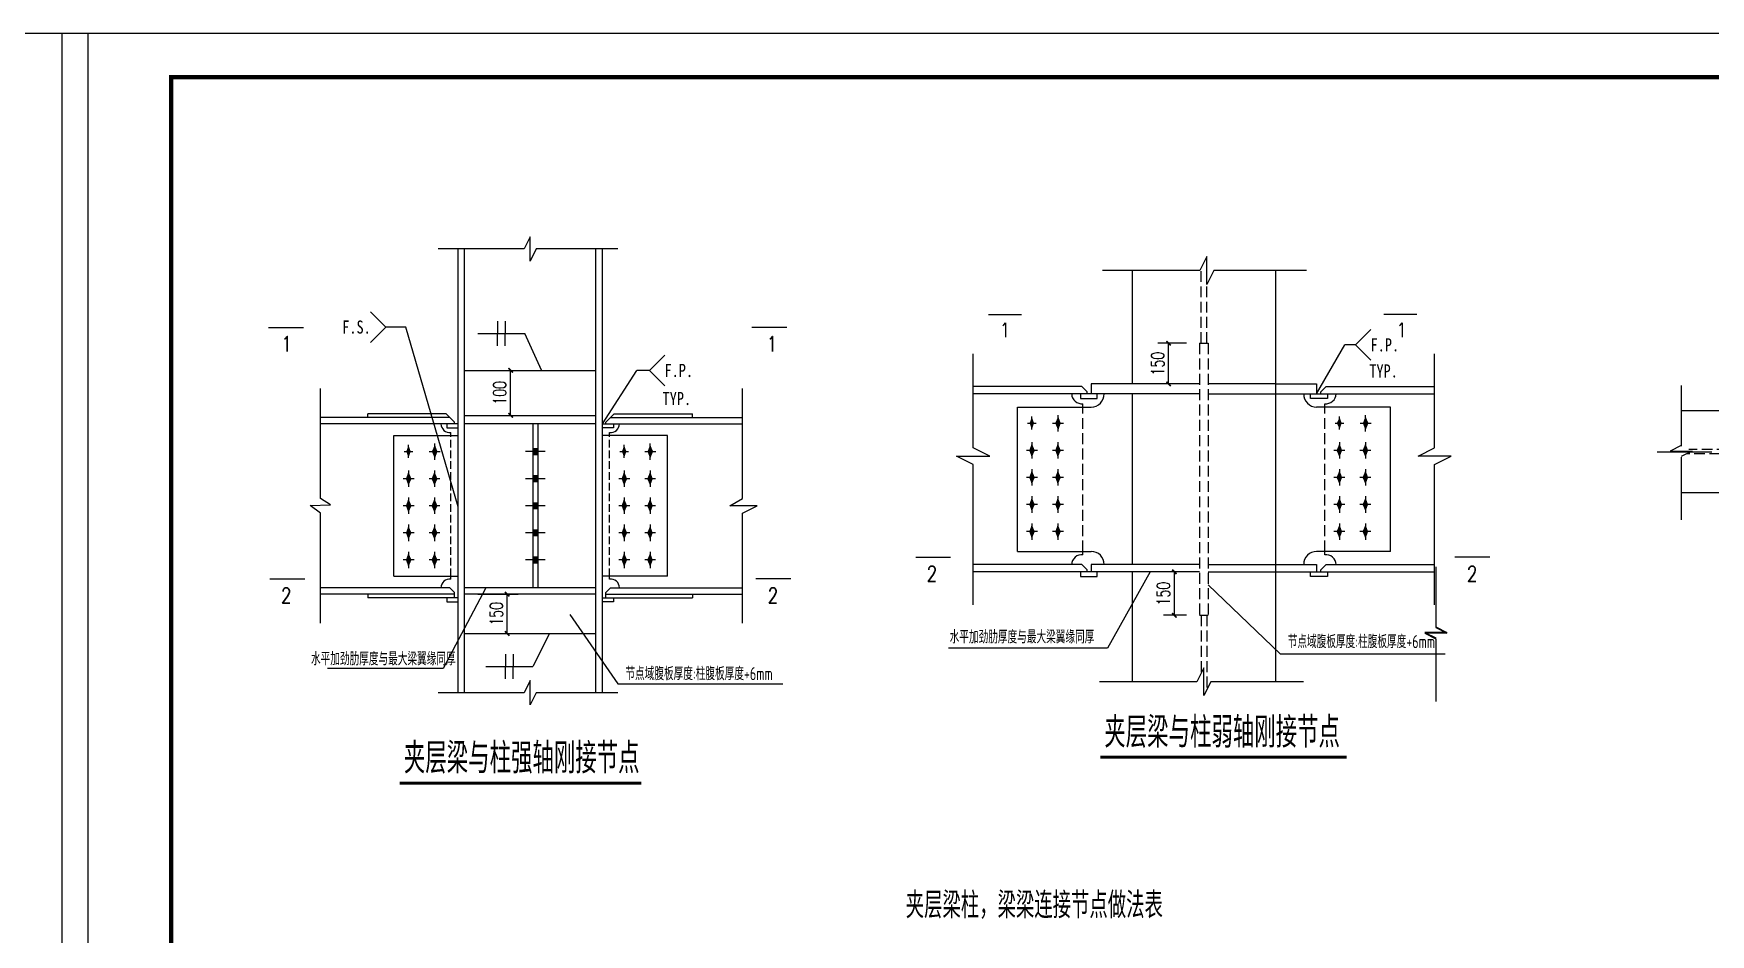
# Model space of a CAD drawing. Extents: x -32169 to 443031, y -120117 to 204739.
# Drawn here: x 382981 to 421327, y 7890 to 28483 of the extents above; entities that cross this region are included whole.
import ezdxf
from ezdxf.enums import TextEntityAlignment as Align

# ---------------------------------------------------------------- set-up
doc = ezdxf.new("R2010")
doc.units = 0
doc.header["$LTSCALE"] = 1000
for name, pattern in [('CENTER', [2, 1.25, -0.25, 0.25, -0.25]), ('CONTINOUS', [0]), ('DASH', [0.35, 0.25, -0.1])]:
    doc.linetypes.add(name, pattern=pattern)
doc.layers.get('0').update_dxf_attribs({"linetype": 'CONTINUOUS'})
doc.layers.get('Defpoints').update_dxf_attribs({"linetype": 'CONTINUOUS'})
for name, color, linetype in [('cen', 1, 'CENTER'), ('DIM', 3, 'CONTINUOUS'), ('DIM_SYMB', 3, 'CONTINOUS'), ('hide', 30, 'DASH'), ('note', 2, 'CONTINUOUS'), ('NUM', 7, 'CONTINUOUS'), ('objs', 7, 'CONTINUOUS'), ('PUB_DIM', 3, 'CONTINUOUS'), ('PUB_TEXT', 7, 'CONTINUOUS'), ('PUB_TITLE', 3, 'CONTINUOUS'), ('screw', 253, 'CONTINUOUS'), ('TEXT', 7, 'CONTINUOUS')]:
    doc.layers.add(name, color=color, linetype=linetype)
doc.styles.add('_TCH_DIM_T3', font='SIMPLEX', dxfattribs={"width": 0.705882, "bigfont": 'GBCBIG'})
doc.styles.add('COMPLEX', font='COMPLEX')
doc.styles.add('TSSD_Dimension', font='Tssdeng.shx', dxfattribs={"width": 0.7, "bigfont": 'hztxt.shx'})
doc.styles.add('TSSD_Norm', font='tssdeng.shx', dxfattribs={"bigfont": 'hztxt.shx'})
doc.dimstyles.new('_TCH_ARCH&&100', dxfattribs={"dimtxt": 297.5, "dimasz": 100, "dimexe": 250, "dimexo": 300, "dimgap": 100, "dimtad": 1, "dimdec": 0, "dimzin": 0, "dimdsep": 46, "dimtxsty": '_TCH_DIM_T3', "dimblk": 'ARCHTICK', "dimcen": 0.09, "dimclrt": 7, "dimazin": 2, "dimtfac": 1, "dimtdec": 0, "dimtix": 1, "dimtmove": 2, "dimatfit": 3, "dimfxl": 1, "dimtolj": 1, "dimtzin": 0, "dimarcsym": 0})
doc.dimstyles.get("Standard").update_dxf_attribs({"dimtxt": 0.18, "dimasz": 0.18, "dimexe": 0.18, "dimexo": 0.0625, "dimgap": 0.09, "dimtad": 0, "dimtih": 1, "dimtoh": 1, "dimdec": 4, "dimzin": 0, "dimdsep": 46, "dimtxsty": 'Standard', "dimcen": 0.09, "dimadec": 0, "dimazin": 0, "dimtfac": 1, "dimtdec": 4, "dimtofl": 0, "dimtmove": 0, "dimatfit": 3, "dimfxl": 1, "dimtolj": 1, "dimtzin": 0, "dimarcsym": 0})
doc.dimstyles.new('STANDARD$7', dxfattribs={"dimscale": 0, "dimtxt": 8000, "dimasz": 2000, "dimexe": 500, "dimexo": 300, "dimgap": 300, "dimtad": 1, "dimdec": 0, "dimzin": 3, "dimdsep": 46, "dimtxsty": 'Standard', "dimcen": 0.09375, "dimadec": 0, "dimazin": 0, "dimtfac": 1, "dimtdec": 0, "dimtix": 1, "dimtmove": 2, "dimatfit": 3, "dimfxl": 1, "dimtolj": 1, "dimtzin": 0, "dimarcsym": 0})

# ---------------------------------------------------------------- blocks, each defined once
blk = doc.blocks.new('section1a')
at = {"color": 40}
blk.add_line((-8, 0), (0, 0), dxfattribs=at)
at = {"layer": 'note', "color": 2, "style": 'COMPLEX', "width": 0.8}
blk.add_attdef('SECTION_NUMBER', text='', height=3.5, dxfattribs=at).set_placement((-7.55, -3.81), align=Align.MIDDLE)
blk = doc.blocks.new('weld_note6')
at = {"layer": 'DIM'}
for q in [(3.5, 3.5), (3.5, -3.5)]:
    blk.add_line((0, 0), q, dxfattribs=at)
at = {"layer": 'note', "color": 2, "width": 0.8}
blk.add_attdef('NOTE', text='', height=3, dxfattribs=at).set_placement((6.72, 0), align=Align.MIDDLE)
blk = doc.blocks.new('hsb')
h = blk.add_hatch(color=256)
h.paths.add_polyline_path([(50, 0), (0, 125), (-50, 0), (0, -125)])
edge = h.paths.add_edge_path()
edge.add_line((-125, 0), (125, 0))
for p, q in [((0, 125), (-50, 0)), ((-50, 0), (0, -125)), ((50, 0), (0, 125)), ((0, -125), (50, 0))]:
    blk.add_line(p, q)
at = {"layer": 'cen'}
for p, q in [((-125, 0), (125, 0)), ((0, -187.5), (0, 187.5))]:
    blk.add_line(p, q, dxfattribs=at)
blk = doc.blocks.new('weld_note5')
at = {"layer": 'DIM'}
for q in [(-3.5, 3.5), (-3.5, -3.5)]:
    blk.add_line((0, 0), q, dxfattribs=at)
at = {"layer": 'note', "color": 2, "width": 0.8}
blk.add_attdef('NOTE', text='', height=3, dxfattribs=at).set_placement((-6.72, 0), align=Align.MIDDLE)
blk = doc.blocks.new('weld6')
at = {"layer": 'DIM'}
for p, q in [((0, 0), (13.39, 0)), ((5.6, 3.5), (5.6, 0)), ((5.6, -3.5), (5.6, 0)), ((7.79, 3.5), (7.79, 0)), ((7.79, -3.5), (7.79, 0))]:
    blk.add_line(p, q, dxfattribs=at)
blk = doc.blocks.new('_ArchTick')
at = {"color": 0, "linetype": 'ByBlock', "const_width": 0.4}
blk.add_lwpolyline([(-0.5, -0.5), (0.5, 0.5)], dxfattribs=at)
blk = doc.blocks.new('*D1271')
at = {"layer": 'Defpoints', "color": 0}
for p in [(392837, 15668), (393811, 15668), (392837, 14770)]:
    blk.add_point(p, dxfattribs=at)
at = {"layer": 'PUB_DIM', "color": 0, "lineweight": -2}
for p, q in [((393137, 15668), (394061, 15668)), ((393811, 14770), (393811, 15668)), ((393137, 14770), (394061, 14770))]:
    blk.add_line(p, q, dxfattribs=at)
at = {"layer": 'PUB_DIM', "color": 0, "lineweight": -2, "xscale": 100, "yscale": 100, "zscale": 100}
for p, rotation in [((393811, 15668), 90), ((393811, 14770), 270)]:
    blk.add_blockref('_ArchTick', p, dxfattribs=dict(at, rotation=rotation))
at = {"layer": 'PUB_DIM', "color": 7, "insert": (393563, 15219), "char_height": 297.5, "attachment_point": 5, "rotation": 90, "style": '_TCH_DIM_T3'}
blk.add_mtext('\\A1;150', dxfattribs=at)
blk = doc.blocks.new('*D1272')
at = {"layer": 'Defpoints', "color": 0}
for p in [(392837, 20784), (393890, 20784), (392837, 19756)]:
    blk.add_point(p, dxfattribs=at)
at = {"layer": 'PUB_DIM', "color": 0, "lineweight": -2}
for p, q in [((393137, 20784), (394140, 20784)), ((393890, 19756), (393890, 20784)), ((393137, 19756), (394140, 19756))]:
    blk.add_line(p, q, dxfattribs=at)
at = {"layer": 'PUB_DIM', "color": 0, "lineweight": -2, "xscale": 100, "yscale": 100, "zscale": 100}
for p, rotation in [((393890, 20784), 90), ((393890, 19756), 270)]:
    blk.add_blockref('_ArchTick', p, dxfattribs=dict(at, rotation=rotation))
at = {"layer": 'PUB_DIM', "color": 7, "insert": (393641, 20270), "char_height": 297.5, "attachment_point": 5, "rotation": 90, "style": '_TCH_DIM_T3'}
blk.add_mtext('\\A1;100', dxfattribs=at)
blk = doc.blocks.new('*D1269')
at = {"layer": 'Defpoints', "color": 0}
for p in [(408937, 21405), (409646, 21405), (409646, 20473)]:
    blk.add_point(p, dxfattribs=at)
at = {"layer": 'PUB_DIM', "color": 0, "lineweight": -2}
for p, q in [((409346, 21405), (408687, 21405)), ((408937, 20473), (408937, 21405)), ((409346, 20473), (408687, 20473))]:
    blk.add_line(p, q, dxfattribs=at)
at = {"layer": 'PUB_DIM', "color": 0, "lineweight": -2, "xscale": 100, "yscale": 100, "zscale": 100}
for p, rotation in [((408937, 21405), 90), ((408937, 20473), 270)]:
    blk.add_blockref('_ArchTick', p, dxfattribs=dict(at, rotation=rotation))
at = {"layer": 'PUB_DIM', "color": 7, "insert": (408688, 20939), "char_height": 297.5, "attachment_point": 5, "rotation": 90, "style": '_TCH_DIM_T3'}
blk.add_mtext('\\A1;150', dxfattribs=at)
blk = doc.blocks.new('*D1270')
at = {"layer": 'Defpoints', "color": 0}
for p in [(409068, 16177), (409646, 16177), (409646, 15186)]:
    blk.add_point(p, dxfattribs=at)
at = {"layer": 'PUB_DIM', "color": 0, "lineweight": -2}
for p, q in [((409346, 16177), (408818, 16177)), ((409068, 15186), (409068, 16177)), ((409346, 15186), (408818, 15186))]:
    blk.add_line(p, q, dxfattribs=at)
at = {"layer": 'PUB_DIM', "color": 0, "lineweight": -2, "xscale": 100, "yscale": 100, "zscale": 100}
for p, rotation in [((409068, 16177), 90), ((409068, 15186), 270)]:
    blk.add_blockref('_ArchTick', p, dxfattribs=dict(at, rotation=rotation))
at = {"layer": 'PUB_DIM', "color": 7, "insert": (408819, 15681), "char_height": 297.5, "attachment_point": 5, "rotation": 90, "style": '_TCH_DIM_T3'}
blk.add_mtext('\\A1;150', dxfattribs=at)

msp = doc.modelspace()

# ---------------------------------------------------------------- linework, layer by layer
for p, q in [((392688.04224, 13415.37081), (392688.04224, 23560.40972)), ((392836.54224, 13415.37081), (392836.54224, 23560.40972)), ((395839.54224, 13415.37081), (395839.54224, 23560.40972)), ((395988.04224, 13415.37081), (395988.04224, 23560.40972)), ((408102.22654, 23066.88474), (408102.22654, 20472.97081)), ((411383.47654, 23066.88474), (411383.47654, 15337.88423)), ((408102.22654, 20245.40328), (408102.22654, 16345.38529)), ((411383.47654, 20245.40328), (411383.47654, 16345.38529)), ((390625.54224, 19710.02786), (390625.54224, 19792.52786)), ((392836.54224, 19755.62947), (395839.54224, 19755.62947)), ((398050.54224, 19710.02786), (398050.54224, 19792.52786)), ((408102.22654, 16176.63529), (408102.22654, 13667.5523)), ((411383.47654, 16176.63529), (411383.47654, 13667.5523))]:
    msp.add_line(p, q)
at = {"layer": 'cen'}
for p, q in [((394677.87878, 18926.27786), (394229.20571, 18926.27786)), ((420109.77355, 18923.7163), (432090.73869, 18923.7163)), ((394677.87878, 18307.52786), (394229.20571, 18307.52786)), ((394677.87878, 17688.77786), (394229.20571, 17688.77786)), ((394677.87878, 17070.02786), (394229.20571, 17070.02786)), ((394677.87878, 16451.27786), (394229.20571, 16451.27786))]:
    msp.add_line(p, q, dxfattribs=at)
at = {"layer": 'DIM'}
for p, q in [((391496.78284, 21774.28548), (391037.5641, 21774.28548)), ((420658.19207, 20441.6343), (420658.19207, 19050.2788)), ((420658.19207, 19066.49386), (420405.06707, 18939.93136)), ((420405.06707, 18939.93136), (420911.31707, 18939.93136)), ((420911.31707, 18939.93136), (420658.19207, 18813.36886)), ((420658.19207, 18797.1538), (420658.19207, 17364.71542)), ((415047.72927, 16295.62653), (415047.72927, 14904.27103)), ((415300.85427, 14793.92359), (414794.60427, 14793.92359)), ((414794.60427, 14793.92359), (415047.72927, 14667.36109)), ((414794.60427, 14777.70853), (415047.72927, 14651.14603)), ((415300.85427, 14777.70853), (414794.60427, 14777.70853)), ((415047.72927, 14920.48609), (415300.85427, 14793.92359)), ((415047.72927, 14904.27103), (415300.85427, 14777.70853)), ((415047.72927, 14651.14603), (415047.72927, 13218.70765))]:
    msp.add_line(p, q, dxfattribs=at)
at = {"layer": 'DIM', "extrusion": (0, 0, -1)}
for p, q in [((413209.29234, 21364.92279), (412968.09512, 21364.92279)), ((397063.46995, 20781.03735), (396777.2682, 20781.03735))]:
    msp.add_line(p, q, dxfattribs=at)
at = {"layer": 'DIM'}
for points in [[(396339.91607, 23560.40972), (394477.26099, 23560.40972), (394338.04224, 23281.97222), (394338.04224, 23838.84722), (394198.82349, 23560.40972), (392234.55332, 23560.40972)], [(412086.83828, 23066.88474), (409970.18478, 23066.88474), (409811.98166, 22750.47849), (409811.98166, 23383.29099), (409653.77853, 23066.88474), (407421.65334, 23066.88474)], [(404466.10412, 15426.63529), (404466.10412, 18630.55953), (404086.41662, 18820.40328), (404845.79162, 18820.40328), (404466.10412, 19010.24703), (404466.10412, 21164.15328)], [(415019.59896, 15426.63529), (415019.59896, 18630.55953), (415399.28646, 18820.40328), (414639.91146, 18820.40328), (415019.59896, 19010.24703), (415019.59896, 21164.15328)], [(389543.94772, 15007.52786), (389543.94772, 17521.71536), (389304.03921, 17691.54604), (389772.77215, 17710.92358), (389543.94772, 17855.84036), (389543.94772, 20370.02786)], [(399195.22295, 15007.52786), (399195.22295, 17521.71536), (399529.34795, 17688.77786), (398904.95986, 17688.77786), (399195.22295, 17855.84036), (399195.22295, 20370.02786)], [(412017.70816, 13667.5523), (409901.05467, 13667.5523), (409742.85154, 13351.14605), (409742.85154, 13983.95855), (409584.64842, 13667.5523), (407352.52322, 13667.5523)], [(396339.91607, 13415.37081), (394477.26099, 13415.37081), (394338.04224, 13136.93331), (394338.04224, 13693.80831), (394198.82349, 13415.37081), (392234.55332, 13415.37081)]]:
    msp.add_lwpolyline(points, dxfattribs=at)
at = {"layer": 'DIM_SYMB', "const_width": 70}
for points in [[(407372.74142, 11940.78769), (413007.69739, 11940.78769)], [(391356.4806, 11350.68133), (396878.26743, 11350.68133)]]:
    msp.add_lwpolyline(points, dxfattribs=at)
at = {"layer": 'hide'}
for p, q in [((409677.22654, 21404.52828), (409677.22654, 23113.78076)), ((409808.47654, 21404.52828), (409808.47654, 23376.28076)), ((409645.72654, 21404.52828), (409645.72654, 15186.26029)), ((409645.72654, 21404.52828), (409839.97654, 21404.52828)), ((409839.97654, 21404.52828), (409839.97654, 15186.26029)), ((406977.22654, 16645.38529), (406977.22654, 19945.40328)), ((412508.47654, 16645.38529), (412508.47654, 19945.40328)), ((422951.9637, 18872.92654), (420777.30743, 18872.92654)), ((423126.12244, 18974.50605), (420828.93523, 18974.50605)), ((409645.72654, 15186.26029), (409839.97654, 15186.26029)), ((409677.22654, 15186.26029), (409677.22654, 13852.70855)), ((409808.47654, 15186.26029), (409808.47654, 13482.39605))]:
    msp.add_line(p, q, dxfattribs=at)
at = {"layer": 'hide', "ltscale": 0.7}
for p, q in [((392523.04224, 16080.02786), (392523.04224, 19297.52786)), ((396153.04224, 16080.02786), (396153.04224, 19297.52786))]:
    msp.add_line(p, q, dxfattribs=at)
at = {"layer": 'objs', "color": 0}
for p, q in [((392836.54224, 20783.53585), (395839.54224, 20783.53585)), ((406949.10154, 20414.15328), (404466.10412, 20414.15328)), ((406949.10154, 20414.15328), (407070.97654, 20292.27828)), ((407164.72654, 20472.97081), (407164.72654, 20245.40328)), ((409645.72654, 20472.97081), (407164.72654, 20472.97081)), ((411383.47654, 20472.97081), (409839.97654, 20472.97081)), ((411383.47654, 20472.97081), (412320.97654, 20472.97081)), ((412320.97654, 20472.97081), (412320.97654, 20245.40328)), ((412536.60154, 20414.15328), (412414.72654, 20292.27828)), ((412536.60154, 20414.15328), (415019.59896, 20414.15328)), ((407070.97654, 20245.40328), (404466.10412, 20245.40328)), ((405477.22654, 16645.38529), (405477.22654, 19945.40328)), ((405477.22654, 19945.40328), (407164.72654, 19945.40328)), ((406977.22654, 19945.40328), (406977.22654, 20022.24712)), ((407070.97654, 20245.40328), (407070.97654, 20292.27828)), ((408102.22654, 20245.40328), (407164.72654, 20245.40328)), ((409645.72654, 20245.40328), (408102.22654, 20245.40328)), ((409839.97654, 20245.40328), (411383.47654, 20245.40328)), ((411383.47654, 20245.40328), (412320.97654, 20245.40328)), ((414008.47654, 19945.40328), (412320.97654, 19945.40328)), ((412414.72654, 20245.40328), (412414.72654, 20292.27828)), ((412414.72654, 20245.40328), (415019.59896, 20245.40328)), ((412508.47654, 19945.40328), (412508.47654, 20022.24712)), ((414008.47654, 16645.38529), (414008.47654, 19945.40328)), ((392498.29224, 19710.02786), (389543.94772, 19710.02786)), ((392605.54224, 19561.52786), (389543.94772, 19561.52786)), ((392415.79224, 19792.52786), (390625.54224, 19792.52786)), ((392415.79224, 19792.52786), (392605.54224, 19602.77786)), ((392605.54224, 19561.52786), (392605.54224, 19602.77786)), ((395839.54224, 19561.52786), (392836.54224, 19561.52786)), ((394395.79224, 19561.52786), (394395.79224, 15816.02786)), ((394511.29224, 19561.52786), (394511.29224, 15816.02786)), ((396260.29224, 19792.52786), (396070.54224, 19602.77786)), ((396070.54224, 19561.52786), (396070.54224, 19602.77786)), ((396070.54224, 19561.52786), (399195.22295, 19561.52786)), ((396177.79224, 19710.02786), (399195.22295, 19710.02786)), ((396260.29224, 19792.52786), (398050.54224, 19792.52786)), ((423201.12244, 19861.2163), (420658.19207, 19861.2163)), ((391222.23116, 19297.52786), (392688.04224, 19297.52786)), ((392523.04224, 19297.52786), (392523.04224, 19365.15044)), ((397476.61582, 19297.52786), (395988.04224, 19297.52786)), ((396153.04224, 19297.52786), (396153.04224, 19365.15044)), ((397476.61582, 16080.02786), (397476.61582, 19297.52786)), ((423201.12244, 17986.2163), (420658.19207, 17986.2163)), ((405477.22654, 16645.38529), (407164.72654, 16645.38529)), ((406977.22654, 16568.54144), (406977.22654, 16645.38529)), ((414008.47654, 16645.38529), (412320.97654, 16645.38529)), ((412508.47654, 16568.54144), (412508.47654, 16645.38529)), ((406949.10154, 16345.38529), (404466.10412, 16345.38529)), ((407070.97654, 16176.63529), (404466.10412, 16176.63529)), ((406949.10154, 16345.38529), (407070.97654, 16223.51029)), ((407070.97654, 16176.63529), (407070.97654, 16223.51029)), ((408102.22654, 16345.38529), (407164.72654, 16345.38529)), ((407164.72654, 16345.38529), (407164.72654, 16176.63529)), ((408102.22654, 16176.63529), (407164.72654, 16176.63529)), ((409645.72654, 16345.38529), (408102.22654, 16345.38529)), ((409645.72654, 16176.63529), (408102.22654, 16176.63529)), ((409839.97654, 16345.38529), (411383.47654, 16345.38529)), ((409839.97654, 16176.63529), (412320.97654, 16176.63529)), ((411383.47654, 16345.38529), (412320.97654, 16345.38529)), ((412320.97654, 16345.38529), (412320.97654, 16176.63529)), ((412536.60154, 16345.38529), (412414.72654, 16223.51029)), ((412414.72654, 16176.63529), (412414.72654, 16223.51029)), ((412414.72654, 16176.63529), (415019.59896, 16176.63529)), ((412536.60154, 16345.38529), (415019.59896, 16345.38529)), ((392498.29224, 15816.02786), (389543.94772, 15816.02786)), ((391222.23116, 16080.02786), (392688.04224, 16080.02786)), ((392498.29224, 15816.02786), (392605.54224, 15708.77786)), ((392523.04224, 16012.40527), (392523.04224, 16080.02786)), ((395839.54224, 15816.02786), (392836.54224, 15816.02786)), ((397476.61582, 16080.02786), (395988.04224, 16080.02786)), ((396177.79224, 15816.02786), (396070.54224, 15708.77786)), ((396153.04224, 16012.40527), (396153.04224, 16080.02786)), ((396177.79224, 15816.02786), (399195.22295, 15816.02786)), ((392605.54224, 15667.52786), (389543.94772, 15667.52786)), ((390625.54224, 15667.52786), (390625.54224, 15585.02786)), ((392605.54224, 15585.02786), (390625.54224, 15585.02786)), ((392688.04224, 15585.02786), (392430.60656, 15585.02786)), ((392430.60656, 15585.02786), (392430.60656, 15491.02678)), ((392430.60656, 15491.02678), (392688.04224, 15491.02678)), ((392605.54224, 15585.02786), (392605.54224, 15708.77786)), ((392605.54224, 15667.52786), (392605.54224, 15708.77786)), ((395839.54224, 15667.52786), (392836.54224, 15667.52786)), ((395988.04224, 15585.02786), (396245.47793, 15585.02786)), ((395988.04224, 15491.02678), (395988.04224, 15585.02786)), ((396245.47793, 15491.02678), (395988.04224, 15491.02678)), ((396070.54224, 15667.52786), (396070.54224, 15708.77786)), ((396070.54224, 15585.02786), (396070.54224, 15708.77786)), ((396070.54224, 15667.52786), (399195.22295, 15667.52786)), ((396070.54224, 15585.02786), (398050.54224, 15585.02786)), ((396245.47793, 15585.02786), (396245.47793, 15491.02678)), ((398050.54224, 15667.52786), (398050.54224, 15585.02786)), ((392836.54224, 14769.95621), (395839.54224, 14769.95621))]:
    msp.add_line(p, q, dxfattribs=at)
for points in [[(406919.061, 20138.58387), (407305.35154, 20138.58387), (407305.35154, 20245.40328), (406919.061, 20245.40328)], [(412566.64209, 20138.58387), (412180.35154, 20138.58387), (412180.35154, 20245.40328), (412566.64209, 20245.40328)], [(392430.60656, 19467.52678), (392688.04224, 19467.52678), (392688.04224, 19561.52786), (392430.60656, 19561.52786)], [(396245.47793, 19467.52678), (395988.04224, 19467.52678), (395988.04224, 19561.52786), (396245.47793, 19561.52786)], [(406919.061, 16069.81588), (407305.35154, 16069.81588), (407305.35154, 16176.63529), (406919.061, 16176.63529)], [(412566.64209, 16069.81588), (412180.35154, 16069.81588), (412180.35154, 16176.63529), (412566.64209, 16176.63529)]]:
    msp.add_lwpolyline(points, close=True, dxfattribs=at)
at = {"layer": 'objs', "color": 0, "const_width": 165}
for points in [[(394395.79224, 18926.27786), (394511.29224, 18926.27786)], [(394395.79224, 18307.52786), (394511.29224, 18307.52786)], [(394395.79224, 17688.77786), (394511.29224, 17688.77786)], [(394395.79224, 17070.02786), (394511.29224, 17070.02786)], [(394395.79224, 16451.27786), (394511.29224, 16451.27786)]]:
    msp.add_lwpolyline(points, dxfattribs=at)
at = {"layer": 'objs', "color": 0}
for centre, radius, start, end in [((406949.80214, 20250.74885), 230.14156, 181.33094721, 276.843811284), ((407164.72654, 20240.71578), 295.3125, 270, 0.909495011), ((412320.97654, 20240.71578), 295.3125, 179.090504989, 270), ((412535.90095, 20250.74885), 230.14156, 263.156188716, 358.66905279), ((392498.90877, 19566.23196), 202.52457, 181.33094721, 276.843811284), ((396177.17572, 19566.23196), 202.52457, 263.156188716, 358.66905279), ((406949.80214, 16340.03972), 230.14156, 83.156188716, 178.66905279), ((407164.72654, 16350.07279), 295.3125, 359.090504989, 90), ((412320.97654, 16350.07279), 295.3125, 90, 180.909495011), ((412535.90095, 16340.03972), 230.14156, 1.33094721, 96.843811284), ((392498.90877, 15811.32375), 202.52457, 83.156188716, 178.66905279), ((396177.17572, 15811.32375), 202.52457, 1.33094721, 96.843811284)]:
    msp.add_arc(centre, radius, start, end, dxfattribs=at)
at = {"layer": 'PUB_TITLE'}
for points in [[(300230.54765, -120116.90179), (384230.54765, -120116.90179), (384230.54765, 28483.09821), (300230.54765, 28483.09821)], [(383630.54765, -13516.90179), (443030.54765, -13516.90179), (443030.54765, 28483.09821), (383630.54765, 28483.09821)]]:
    msp.add_lwpolyline(points, close=True, dxfattribs=at)
at = {"layer": 'PUB_TITLE', "const_width": 100}
msp.add_lwpolyline([(386130.54765, -12516.90179), (442030.54765, -12516.90179), (442030.54765, 27483.09821), (386130.54765, 27483.09821)], close=True, dxfattribs=at)
at = {"layer": 'screw'}
msp.add_line((391222.23116, 16080.02786), (391222.23116, 19297.52786), dxfattribs=at)

# ---------------------------------------------------------------- block references
at = {"layer": 'DIM', "xscale": 100, "yscale": 100, "zscale": 100}
msp.add_blockref('weld_note5', (391037.5641, 21774.28548), dxfattribs=at).add_auto_attribs({'NOTE': 'F.S.'})
at = {"layer": 'objs', "xscale": 80, "yscale": 80, "zscale": 80}
for p in [(393143.19459, 21628.22662), (393324.46364, 14016.31021)]:
    msp.add_blockref('weld6', p, dxfattribs=at)
at = {"layer": 'objs', "color": 0}
ref = msp.add_blockref('section1a', (405568.97259, 22062.11804), dxfattribs=dict(at, xscale=93.75, yscale=93.75, zscale=93.75))
ref.add_attrib('SECTION_NUMBER', '1', dxfattribs={"layer": 'note', "color": 2, "height": 328.125, "style": 'COMPLEX', "width": 0.8}).set_placement((405192.29648, 21704.99538), align=Align.MIDDLE)
ref = msp.add_blockref('section1a', (413860.47812, 22062.11804), dxfattribs=dict(at, xscale=-93.75, yscale=93.75, zscale=93.75))
ref.add_attrib('SECTION_NUMBER', '1', dxfattribs={"layer": 'note', "color": 2, "height": 328.125, "style": 'COMPLEX', "width": 0.8}).set_placement((414264.44538, 21704.99538), align=Align.MIDDLE)
ref = msp.add_blockref('section1a', (389152.4789, 21767.65789), dxfattribs=dict(at, xscale=100, yscale=100, zscale=100))
ref.add_attrib('SECTION_NUMBER', '1', dxfattribs={"layer": 'note', "color": 2, "height": 350, "style": 'COMPLEX', "width": 0.8}).set_placement((388769.48123, 21386.72705), align=Align.MIDDLE)
ref = msp.add_blockref('section1a', (399407.61698, 21767.65789), dxfattribs=dict(at, xscale=-100, yscale=100, zscale=100))
ref.add_attrib('SECTION_NUMBER', '1', dxfattribs={"layer": 'note', "color": 2, "height": 350, "style": 'COMPLEX', "width": 0.8}).set_placement((399867.83419, 21386.72705), align=Align.MIDDLE)
at = {"layer": 'objs', "xscale": 100, "yscale": 100, "zscale": 100}
for p in [(413209.29234, 21364.92279), (397063.46995, 20781.03735)]:
    msp.add_blockref('weld_note6', p, dxfattribs=at).add_auto_attribs({'NOTE': 'F.P.'})
at = {"layer": 'objs', "color": 0, "xscale": 0.7999999998137355, "yscale": 0.7999999998137355, "zscale": 0.8}
for p in [(405810.09871, 19579.15328), (412841.34871, 19579.15328), (391555.10333, 18931.27786), (396485.91441, 18931.27786)]:
    msp.add_blockref('hsb', p, dxfattribs=at)
at = {"layer": 'objs', "color": 0}
for p in [(406408.78763, 19574.15328), (413440.03763, 19574.15328), (392153.79224, 18926.27786), (397084.60333, 18926.27786)]:
    msp.add_blockref('hsb', p, dxfattribs=at)
at = {"layer": 'objs', "color": 0, "rotation": 180}
for p in [(405812.09871, 18955.40328), (406404.78763, 18955.40328), (412843.34871, 18955.40328), (413436.03763, 18955.40328), (391557.10333, 18307.52786), (392149.79224, 18307.52786), (396487.91441, 18307.52786), (397080.60333, 18307.52786), (405812.09871, 18336.65328), (406404.78763, 18336.65328), (412843.34871, 18336.65328), (413436.03763, 18336.65328), (391557.10333, 17688.77786), (392149.79224, 17688.77786), (396487.91441, 17688.77786), (397080.60333, 17688.77786), (405812.09871, 17717.90328), (406404.78763, 17717.90328), (412843.34871, 17717.90328), (413436.03763, 17717.90328), (391557.10333, 17070.02786), (392149.79224, 17070.02786), (396487.91441, 17070.02786), (397080.60333, 17070.02786), (405812.09871, 17099.15328), (406404.78763, 17099.15328), (412843.34871, 17099.15328), (413436.03763, 17099.15328), (391557.10333, 16451.27786), (392149.79224, 16451.27786), (396487.91441, 16451.27786), (397080.60333, 16451.27786)]:
    msp.add_blockref('hsb', p, dxfattribs=at)
at = {"layer": 'objs', "color": 0}
ref = msp.add_blockref('section1a', (403952.58057, 16516.99409), dxfattribs=dict(at, xscale=100, yscale=100, zscale=100))
ref.add_attrib('SECTION_NUMBER', '2', dxfattribs={"layer": 'note', "color": 2, "height": 350, "style": 'COMPLEX', "width": 0.8}).set_placement((403523.69704, 16136.06326), align=Align.MIDDLE)
ref = msp.add_blockref('section1a', (415481.66465, 16516.99409), dxfattribs=dict(at, xscale=-100, yscale=100, zscale=100))
ref.add_attrib('SECTION_NUMBER', '2', dxfattribs={"layer": 'note', "color": 2, "height": 350, "style": 'COMPLEX', "width": 0.8}).set_placement((415876.66463, 16136.06326), align=Align.MIDDLE)
ref = msp.add_blockref('section1a', (389182.03971, 16019.38685), dxfattribs=dict(at, xscale=100, yscale=100, zscale=100))
ref.add_attrib('SECTION_NUMBER', '2', dxfattribs={"layer": 'note', "color": 2, "height": 350, "style": 'COMPLEX', "width": 0.8}).set_placement((388758.75841, 15638.45601), align=Align.MIDDLE)
ref = msp.add_blockref('section1a', (399494.04478, 16019.38685), dxfattribs=dict(at, xscale=-100, yscale=100, zscale=100))
ref.add_attrib('SECTION_NUMBER', '2', dxfattribs={"layer": 'note', "color": 2, "height": 350, "style": 'COMPLEX', "width": 0.8}).set_placement((399889.05586, 15638.45601), align=Align.MIDDLE)

# ---------------------------------------------------------------- texts
at = {"layer": 'note', "color": 0, "width": 0.8}
for p in [(413852.12032, 20768.69352), (397691.22031, 20138.27131)]:
    msp.add_text('TYP.', height=300, dxfattribs=at).set_placement(p, align=Align.MIDDLE)
at = {"layer": 'NUM', "style": 'TSSD_Norm', "width": 0.7}
msp.add_text('夹层梁柱，梁梁连接节点做法表', height=600, dxfattribs=at).set_placement((405865.42316, 8080.54158), align=Align.BOTTOM_CENTER)
at = {"layer": 'PUB_TEXT', "style": 'TSSD_Dimension', "width": 0.7}
for s, p in [('夹层梁与柱弱轴刚接节点', (407465.31603, 12160.53453)), ('夹层梁与柱强轴刚接节点', (391449.05521, 11570.42817))]:
    msp.add_text(s, height=700, dxfattribs=at).set_placement(p)
at = {"layer": 'TEXT', "style": 'TSSD_Dimension', "width": 0.7}
for s, p in [('水平加劲肋厚度与最大梁翼缘同厚', (405584.06909, 14707.07716)), ('节点域腹板厚度:柱腹板厚度+6mm', (413345.436, 14600.71257)), ('水平加劲肋厚度与最大梁翼缘同厚', (390978.84707, 14206.14818)), ('节点域腹板厚度:柱腹板厚度+6mm', (398199.22785, 13868.36465))]:
    msp.add_text(s, height=300, dxfattribs=at).set_placement(p, align=Align.MIDDLE)

# ---------------------------------------------------------------- dimensions: what is measured, and where the dimension line sits
at = {"layer": 'PUB_DIM'}
for p1, p2, distance, text, picture, middle in [((409645.72654, 20472.97081), (409645.72654, 21404.52828), 708.98122, '150', '*D1269', (408687.99532, 20938.74954)), ((392836.54224, 19755.62947), (392836.54224, 20783.53585), -1053.00853, '100', '*D1272', (393640.80077, 20269.58266)), ((409645.72654, 15186.26029), (409645.72654, 16176.63529), 577.59073, '150', '*D1270', (408819.38581, 15681.44779)), ((392836.54224, 14769.95621), (392836.54224, 15667.52786), -974.95713, '150', '*D1271', (393562.74938, 15218.74203))]:
    dim = msp.add_aligned_dim(p1=p1, p2=p2, distance=distance, text=text, dimstyle='_TCH_ARCH&&100', dxfattribs=at)
    dim.commit()
    dim.dimension.update_dxf_attribs({"geometry": picture, "text_midpoint": middle})

# ---------------------------------------------------------------- leaders
at = {"layer": 'DIM'}
for points in [[(392688.04224, 17664.07296), (391496.78284, 21774.28548)], [(395988.04224, 19561.52786), (396777.2682, 20781.03735)], [(408513.07141, 16176.63529), (407536.0062, 14431.96456), (403906.12084, 14431.96456)], [(393324.28893, 15816.02786), (392347.22372, 13969.29276), (389703.10001, 13969.29276)], [(409839.97654, 15883.92342), (411485.41735, 14304.72419), (415263.25442, 14304.72419)], [(395244.76427, 15201.76431), (396339.2092, 13622.56508), (400117.04627, 13622.56508)], [(394778.97204, 14769.95621), (394395.73773, 14016.45117)]]:
    msp.add_leader(points, dimstyle='Standard', dxfattribs=at)
msp.add_leader([(394597.60578, 20788.07475), (394214.37146, 21628.22662)], dimstyle='STANDARD$7', override={"dimscale": 100, "dimtxt": 3.5, "dimasz": 1, "dimexe": 2.5, "dimexo": 3, "dimgap": 1.5, "dimzin": 0, "dimcen": 0.09}, dxfattribs=at)
at = {"layer": 'DIM_SYMB'}
msp.add_leader([(412320.97654, 20245.40328), (412968.09512, 21364.92279)], dimstyle='Standard', override={"dimgap": 1.5, "dimtad": 0}, dxfattribs=at)

doc.saveas('drawing.dxf')
